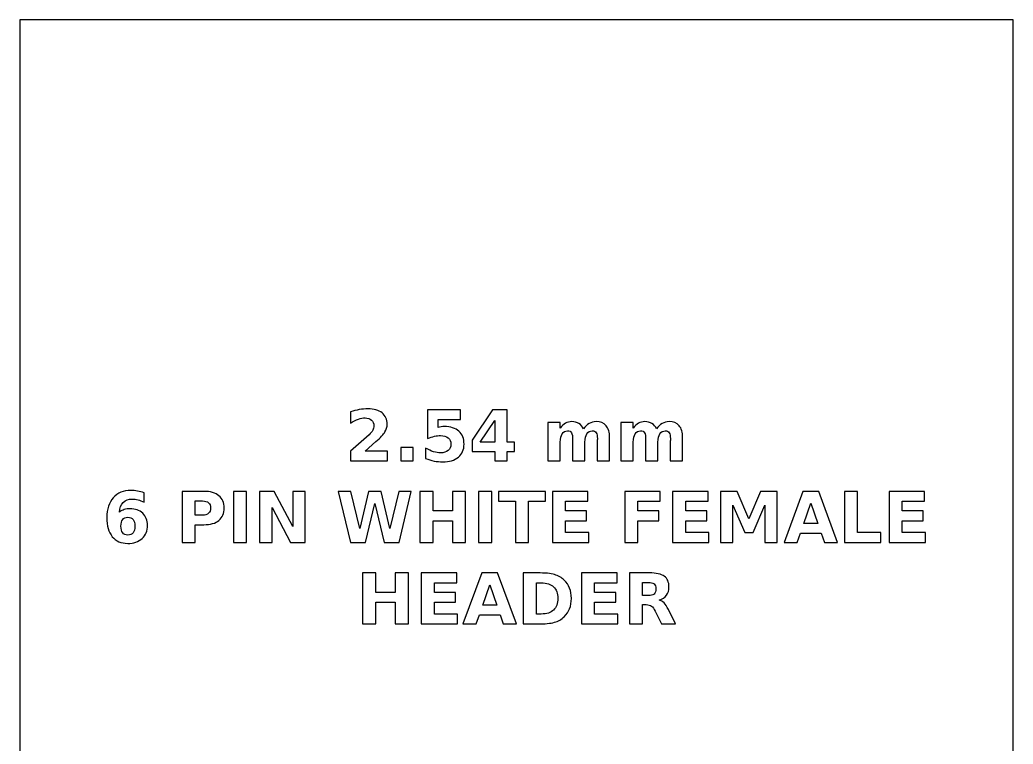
# Model space of a CAD drawing. Header units: centimetres. Extents: x -11.5 to -9.5, y -17.85 to -9.85.
# Drawn here: x -11.5 to -9.5, y -11.309 to -9.85 of the extents above; entities that cross this region are included whole.
import ezdxf

# ---------------------------------------------------------------- set-up
doc = ezdxf.new("R2010")
doc.units = ezdxf.units.CM
doc.header["$MEASUREMENT"] = 0
doc.layers.add('Layer 1', color=7, linetype='Continuous')

msp = doc.modelspace()

# ---------------------------------------------------------------- linework, layer by layer
at = {"layer": 'Layer 1', "color": 7}
msp.add_lwpolyline([(-11.5, -17.85), (-9.5, -17.85), (-9.5, -9.85), (-11.5, -9.85), (-11.5, -17.85)], close=True, dxfattribs=at)
at = {"layer": 'Layer 1', "color": 250}
for points, knots in [([(-10.80503, -10.71872), (-10.80503, -10.71872), (-10.75975, -10.71872), (-10.75975, -10.71872), (-10.75975, -10.71872), (-10.75975, -10.71872), (-10.75975, -10.73822), (-10.75975, -10.73822), (-10.75975, -10.73822), (-10.75975, -10.73822), (-10.83452, -10.73822), (-10.83452, -10.73822), (-10.83452, -10.73822), (-10.83452, -10.73822), (-10.83452, -10.71872), (-10.83452, -10.71872), (-10.83452, -10.71872), (-10.83452, -10.71872), (-10.79696, -10.68559), (-10.79696, -10.68559), (-10.79696, -10.68559), (-10.7936, -10.68255), (-10.79113, -10.67959), (-10.78953, -10.6767), (-10.78953, -10.6767), (-10.78791, -10.6738), (-10.78711, -10.67079), (-10.78711, -10.66766), (-10.78711, -10.66766), (-10.78711, -10.66284), (-10.78873, -10.65896), (-10.79197, -10.65602), (-10.79197, -10.65602), (-10.7952, -10.65308), (-10.7995, -10.65163), (-10.80489, -10.65163), (-10.80489, -10.65163), (-10.80902, -10.65163), (-10.81354, -10.65252), (-10.81846, -10.65428), (-10.81846, -10.65428), (-10.82337, -10.65605), (-10.82864, -10.65868), (-10.83424, -10.66216), (-10.83424, -10.66216), (-10.83424, -10.66216), (-10.83424, -10.63956), (-10.83424, -10.63956), (-10.83424, -10.63956), (-10.82826, -10.63759), (-10.82236, -10.63608), (-10.81653, -10.63505), (-10.81653, -10.63505), (-10.81069, -10.63401), (-10.80498, -10.63349), (-10.79936, -10.63349), (-10.79936, -10.63349), (-10.78706, -10.63349), (-10.77749, -10.6362), (-10.77067, -10.64163), (-10.77067, -10.64163), (-10.76385, -10.64704), (-10.76044, -10.65459), (-10.76044, -10.6643), (-10.76044, -10.6643), (-10.76044, -10.6699), (-10.76189, -10.67512), (-10.76479, -10.67997), (-10.76479, -10.67997), (-10.76768, -10.68481), (-10.77377, -10.6913), (-10.78304, -10.69944), (-10.78304, -10.69944), (-10.78304, -10.69944), (-10.80503, -10.71872), (-10.80503, -10.71872)], [0, 0, 0, 0, 0.0526316, 0.0526316, 0.0526316, 0.0526316, 0.1052632, 0.1052632, 0.1052632, 0.1052632, 0.1578947, 0.1578947, 0.1578947, 0.1578947, 0.2105263, 0.2105263, 0.2105263, 0.2105263, 0.2631579, 0.2631579, 0.2631579, 0.2631579, 0.3157895, 0.3157895, 0.3157895, 0.3157895, 0.3684211, 0.3684211, 0.3684211, 0.3684211, 0.4210526, 0.4210526, 0.4210526, 0.4210526, 0.4736842, 0.4736842, 0.4736842, 0.4736842, 0.5263158, 0.5263158, 0.5263158, 0.5263158, 0.5789474, 0.5789474, 0.5789474, 0.5789474, 0.6315789, 0.6315789, 0.6315789, 0.6315789, 0.6842105, 0.6842105, 0.6842105, 0.6842105, 0.7368421, 0.7368421, 0.7368421, 0.7368421, 0.7894737, 0.7894737, 0.7894737, 0.7894737, 0.8421053, 0.8421053, 0.8421053, 0.8421053, 0.8947368, 0.8947368, 0.8947368, 0.8947368, 0.9473684, 0.9473684, 0.9473684, 0.9473684, 1, 1, 1, 1]), ([(-10.67894, -10.63535), (-10.67894, -10.63535), (-10.613, -10.63535), (-10.613, -10.63535), (-10.613, -10.63535), (-10.613, -10.63535), (-10.613, -10.65485), (-10.613, -10.65485), (-10.613, -10.65485), (-10.613, -10.65485), (-10.6578, -10.65485), (-10.6578, -10.65485), (-10.6578, -10.65485), (-10.6578, -10.65485), (-10.6578, -10.67077), (-10.6578, -10.67077), (-10.6578, -10.67077), (-10.65578, -10.67023), (-10.65375, -10.66981), (-10.65171, -10.6695), (-10.65171, -10.6695), (-10.64966, -10.66919), (-10.64752, -10.66905), (-10.64533, -10.66905), (-10.64533, -10.66905), (-10.63278, -10.66905), (-10.62302, -10.67218), (-10.61603, -10.67846), (-10.61603, -10.67846), (-10.60905, -10.68472), (-10.60557, -10.69346), (-10.60557, -10.70466), (-10.60557, -10.70466), (-10.60557, -10.71578), (-10.60938, -10.72449), (-10.61697, -10.73079), (-10.61697, -10.73079), (-10.62457, -10.73707), (-10.63513, -10.74022), (-10.64863, -10.74022), (-10.64863, -10.74022), (-10.65446, -10.74022), (-10.66025, -10.73965), (-10.66596, -10.73853), (-10.66596, -10.73853), (-10.67168, -10.7374), (-10.67737, -10.7357), (-10.68301, -10.7334), (-10.68301, -10.7334), (-10.68301, -10.7334), (-10.68301, -10.71251), (-10.68301, -10.71251), (-10.68301, -10.71251), (-10.67741, -10.71574), (-10.6721, -10.71814), (-10.66707, -10.71973), (-10.66707, -10.71973), (-10.66203, -10.72136), (-10.65728, -10.72216), (-10.65284, -10.72216), (-10.65284, -10.72216), (-10.64639, -10.72216), (-10.64134, -10.72058), (-10.63764, -10.71743), (-10.63764, -10.71743), (-10.63395, -10.7143), (-10.63209, -10.71005), (-10.63209, -10.70466), (-10.63209, -10.70466), (-10.63209, -10.69925), (-10.63395, -10.69499), (-10.63764, -10.69187), (-10.63764, -10.69187), (-10.64134, -10.68874), (-10.64639, -10.68719), (-10.65284, -10.68719), (-10.65284, -10.68719), (-10.65665, -10.68719), (-10.66072, -10.68768), (-10.66502, -10.68867), (-10.66502, -10.68867), (-10.66935, -10.68965), (-10.67398, -10.69118), (-10.67894, -10.69325), (-10.67894, -10.69325), (-10.67894, -10.69325), (-10.67894, -10.63535), (-10.67894, -10.63535)], [0, 0, 0, 0, 0.0454545, 0.0454545, 0.0454545, 0.0454545, 0.0909091, 0.0909091, 0.0909091, 0.0909091, 0.1363636, 0.1363636, 0.1363636, 0.1363636, 0.1818182, 0.1818182, 0.1818182, 0.1818182, 0.2272727, 0.2272727, 0.2272727, 0.2272727, 0.2727273, 0.2727273, 0.2727273, 0.2727273, 0.3181818, 0.3181818, 0.3181818, 0.3181818, 0.3636364, 0.3636364, 0.3636364, 0.3636364, 0.4090909, 0.4090909, 0.4090909, 0.4090909, 0.4545455, 0.4545455, 0.4545455, 0.4545455, 0.5, 0.5, 0.5, 0.5, 0.5454545, 0.5454545, 0.5454545, 0.5454545, 0.5909091, 0.5909091, 0.5909091, 0.5909091, 0.6363636, 0.6363636, 0.6363636, 0.6363636, 0.6818182, 0.6818182, 0.6818182, 0.6818182, 0.7272727, 0.7272727, 0.7272727, 0.7272727, 0.7727273, 0.7727273, 0.7727273, 0.7727273, 0.8181818, 0.8181818, 0.8181818, 0.8181818, 0.8636364, 0.8636364, 0.8636364, 0.8636364, 0.9090909, 0.9090909, 0.9090909, 0.9090909, 0.9545455, 0.9545455, 0.9545455, 0.9545455, 1, 1, 1, 1]), ([(-10.54816, -10.63535), (-10.54816, -10.63535), (-10.51866, -10.63535), (-10.51866, -10.63535), (-10.51866, -10.63535), (-10.51866, -10.63535), (-10.51866, -10.70026), (-10.51866, -10.70026), (-10.51866, -10.70026), (-10.51866, -10.70026), (-10.50399, -10.70026), (-10.50399, -10.70026), (-10.50399, -10.70026), (-10.50399, -10.70026), (-10.50399, -10.71948), (-10.50399, -10.71948), (-10.50399, -10.71948), (-10.50399, -10.71948), (-10.51866, -10.71948), (-10.51866, -10.71948), (-10.51866, -10.71948), (-10.51866, -10.71948), (-10.51866, -10.73822), (-10.51866, -10.73822), (-10.51866, -10.73822), (-10.51866, -10.73822), (-10.54373, -10.73822), (-10.54373, -10.73822), (-10.54373, -10.73822), (-10.54373, -10.73822), (-10.54373, -10.71948), (-10.54373, -10.71948), (-10.54373, -10.71948), (-10.54373, -10.71948), (-10.58936, -10.71948), (-10.58936, -10.71948), (-10.58936, -10.71948), (-10.58936, -10.71948), (-10.58936, -10.69673), (-10.58936, -10.69673), (-10.58936, -10.69673), (-10.58936, -10.69673), (-10.54816, -10.63535), (-10.54816, -10.63535)], [0, 0, 0, 0, 0.0909091, 0.0909091, 0.0909091, 0.0909091, 0.1818182, 0.1818182, 0.1818182, 0.1818182, 0.2727273, 0.2727273, 0.2727273, 0.2727273, 0.3636364, 0.3636364, 0.3636364, 0.3636364, 0.4545455, 0.4545455, 0.4545455, 0.4545455, 0.5454545, 0.5454545, 0.5454545, 0.5454545, 0.6363636, 0.6363636, 0.6363636, 0.6363636, 0.7272727, 0.7272727, 0.7272727, 0.7272727, 0.8181818, 0.8181818, 0.8181818, 0.8181818, 0.9090909, 0.9090909, 0.9090909, 0.9090909, 1, 1, 1, 1]), ([(-10.54373, -10.6572), (-10.54373, -10.6572), (-10.57283, -10.70026), (-10.57283, -10.70026), (-10.57283, -10.70026), (-10.57283, -10.70026), (-10.54373, -10.70026), (-10.54373, -10.70026), (-10.54373, -10.70026), (-10.54373, -10.70026), (-10.54373, -10.6572), (-10.54373, -10.6572)], [0, 0, 0, 0, 0.3333333, 0.3333333, 0.3333333, 0.3333333, 0.6666667, 0.6666667, 0.6666667, 0.6666667, 1, 1, 1, 1]), ([(-10.36502, -10.67387), (-10.36189, -10.6691), (-10.3582, -10.66545), (-10.35389, -10.66296), (-10.35389, -10.66296), (-10.34959, -10.66044), (-10.34489, -10.6592), (-10.33974, -10.6592), (-10.33974, -10.6592), (-10.33087, -10.6592), (-10.32412, -10.66193), (-10.31949, -10.66741), (-10.31949, -10.66741), (-10.31485, -10.67286), (-10.31252, -10.68081), (-10.31252, -10.69123), (-10.31252, -10.69123), (-10.31252, -10.69123), (-10.31252, -10.73822), (-10.31252, -10.73822), (-10.31252, -10.73822), (-10.31252, -10.73822), (-10.33734, -10.73822), (-10.33734, -10.73822), (-10.33734, -10.73822), (-10.33734, -10.73822), (-10.33734, -10.69798), (-10.33734, -10.69798), (-10.33734, -10.69798), (-10.33729, -10.69739), (-10.33727, -10.69678), (-10.33724, -10.69612), (-10.33724, -10.69612), (-10.33722, -10.69549), (-10.3372, -10.69457), (-10.3372, -10.69337), (-10.3372, -10.69337), (-10.3372, -10.68791), (-10.33799, -10.68394), (-10.33962, -10.68149), (-10.33962, -10.68149), (-10.34122, -10.67902), (-10.3438, -10.6778), (-10.34738, -10.6778), (-10.34738, -10.6778), (-10.35208, -10.6778), (-10.35568, -10.67973), (-10.35824, -10.68359), (-10.35824, -10.68359), (-10.36078, -10.68744), (-10.3621, -10.69302), (-10.3622, -10.70033), (-10.3622, -10.70033), (-10.3622, -10.70033), (-10.3622, -10.73822), (-10.3622, -10.73822), (-10.3622, -10.73822), (-10.3622, -10.73822), (-10.38701, -10.73822), (-10.38701, -10.73822), (-10.38701, -10.73822), (-10.38701, -10.73822), (-10.38701, -10.69798), (-10.38701, -10.69798), (-10.38701, -10.69798), (-10.38701, -10.68944), (-10.38774, -10.68394), (-10.38922, -10.68149), (-10.38922, -10.68149), (-10.39068, -10.67902), (-10.39329, -10.6778), (-10.39705, -10.6778), (-10.39705, -10.6778), (-10.4018, -10.6778), (-10.40545, -10.67975), (-10.40801, -10.68363), (-10.40801, -10.68363), (-10.41057, -10.68751), (-10.41187, -10.69304), (-10.41187, -10.70026), (-10.41187, -10.70026), (-10.41187, -10.70026), (-10.41187, -10.73822), (-10.41187, -10.73822), (-10.41187, -10.73822), (-10.41187, -10.73822), (-10.43668, -10.73822), (-10.43668, -10.73822), (-10.43668, -10.73822), (-10.43668, -10.73822), (-10.43668, -10.66106), (-10.43668, -10.66106), (-10.43668, -10.66106), (-10.43668, -10.66106), (-10.41187, -10.66106), (-10.41187, -10.66106), (-10.41187, -10.66106), (-10.41187, -10.66106), (-10.41187, -10.67237), (-10.41187, -10.67237), (-10.41187, -10.67237), (-10.40883, -10.66799), (-10.40535, -10.66473), (-10.40142, -10.66251), (-10.40142, -10.66251), (-10.3975, -10.6603), (-10.39317, -10.6592), (-10.38844, -10.6592), (-10.38844, -10.6592), (-10.38313, -10.6592), (-10.3784, -10.66049), (-10.37433, -10.66306), (-10.37433, -10.66306), (-10.37024, -10.66564), (-10.36713, -10.66924), (-10.36502, -10.67387)], [0, 0, 0, 0, 0.0344828, 0.0344828, 0.0344828, 0.0344828, 0.0689655, 0.0689655, 0.0689655, 0.0689655, 0.1034483, 0.1034483, 0.1034483, 0.1034483, 0.137931, 0.137931, 0.137931, 0.137931, 0.1724138, 0.1724138, 0.1724138, 0.1724138, 0.2068966, 0.2068966, 0.2068966, 0.2068966, 0.2413793, 0.2413793, 0.2413793, 0.2413793, 0.2758621, 0.2758621, 0.2758621, 0.2758621, 0.3103448, 0.3103448, 0.3103448, 0.3103448, 0.3448276, 0.3448276, 0.3448276, 0.3448276, 0.3793103, 0.3793103, 0.3793103, 0.3793103, 0.4137931, 0.4137931, 0.4137931, 0.4137931, 0.4482759, 0.4482759, 0.4482759, 0.4482759, 0.4827586, 0.4827586, 0.4827586, 0.4827586, 0.5172414, 0.5172414, 0.5172414, 0.5172414, 0.5517241, 0.5517241, 0.5517241, 0.5517241, 0.5862069, 0.5862069, 0.5862069, 0.5862069, 0.6206897, 0.6206897, 0.6206897, 0.6206897, 0.6551724, 0.6551724, 0.6551724, 0.6551724, 0.6896552, 0.6896552, 0.6896552, 0.6896552, 0.7241379, 0.7241379, 0.7241379, 0.7241379, 0.7586207, 0.7586207, 0.7586207, 0.7586207, 0.7931034, 0.7931034, 0.7931034, 0.7931034, 0.8275862, 0.8275862, 0.8275862, 0.8275862, 0.862069, 0.862069, 0.862069, 0.862069, 0.8965517, 0.8965517, 0.8965517, 0.8965517, 0.9310345, 0.9310345, 0.9310345, 0.9310345, 0.9655172, 0.9655172, 0.9655172, 0.9655172, 1, 1, 1, 1]), ([(-10.21798, -10.67387), (-10.21485, -10.6691), (-10.21116, -10.66545), (-10.20685, -10.66296), (-10.20685, -10.66296), (-10.20255, -10.66044), (-10.19785, -10.6592), (-10.1927, -10.6592), (-10.1927, -10.6592), (-10.18383, -10.6592), (-10.17708, -10.66193), (-10.17245, -10.66741), (-10.17245, -10.66741), (-10.16781, -10.67286), (-10.16548, -10.68081), (-10.16548, -10.69123), (-10.16548, -10.69123), (-10.16548, -10.69123), (-10.16548, -10.73822), (-10.16548, -10.73822), (-10.16548, -10.73822), (-10.16548, -10.73822), (-10.1903, -10.73822), (-10.1903, -10.73822), (-10.1903, -10.73822), (-10.1903, -10.73822), (-10.1903, -10.69798), (-10.1903, -10.69798), (-10.1903, -10.69798), (-10.19025, -10.69739), (-10.19023, -10.69678), (-10.1902, -10.69612), (-10.1902, -10.69612), (-10.19018, -10.69549), (-10.19016, -10.69457), (-10.19016, -10.69337), (-10.19016, -10.69337), (-10.19016, -10.68791), (-10.19095, -10.68394), (-10.19258, -10.68149), (-10.19258, -10.68149), (-10.19418, -10.67902), (-10.19676, -10.6778), (-10.20034, -10.6778), (-10.20034, -10.6778), (-10.20504, -10.6778), (-10.20864, -10.67973), (-10.2112, -10.68359), (-10.2112, -10.68359), (-10.21374, -10.68744), (-10.21506, -10.69302), (-10.21516, -10.70033), (-10.21516, -10.70033), (-10.21516, -10.70033), (-10.21516, -10.73822), (-10.21516, -10.73822), (-10.21516, -10.73822), (-10.21516, -10.73822), (-10.23997, -10.73822), (-10.23997, -10.73822), (-10.23997, -10.73822), (-10.23997, -10.73822), (-10.23997, -10.69798), (-10.23997, -10.69798), (-10.23997, -10.69798), (-10.23997, -10.68944), (-10.2407, -10.68394), (-10.24218, -10.68149), (-10.24218, -10.68149), (-10.24364, -10.67902), (-10.24625, -10.6778), (-10.25001, -10.6778), (-10.25001, -10.6778), (-10.25476, -10.6778), (-10.25841, -10.67975), (-10.26097, -10.68363), (-10.26097, -10.68363), (-10.26353, -10.68751), (-10.26483, -10.69304), (-10.26483, -10.70026), (-10.26483, -10.70026), (-10.26483, -10.70026), (-10.26483, -10.73822), (-10.26483, -10.73822), (-10.26483, -10.73822), (-10.26483, -10.73822), (-10.28964, -10.73822), (-10.28964, -10.73822), (-10.28964, -10.73822), (-10.28964, -10.73822), (-10.28964, -10.66106), (-10.28964, -10.66106), (-10.28964, -10.66106), (-10.28964, -10.66106), (-10.26483, -10.66106), (-10.26483, -10.66106), (-10.26483, -10.66106), (-10.26483, -10.66106), (-10.26483, -10.67237), (-10.26483, -10.67237), (-10.26483, -10.67237), (-10.26179, -10.66799), (-10.25831, -10.66473), (-10.25438, -10.66251), (-10.25438, -10.66251), (-10.25046, -10.6603), (-10.24613, -10.6592), (-10.2414, -10.6592), (-10.2414, -10.6592), (-10.23609, -10.6592), (-10.23136, -10.66049), (-10.22729, -10.66306), (-10.22729, -10.66306), (-10.2232, -10.66564), (-10.22009, -10.66924), (-10.21798, -10.67387)], [0, 0, 0, 0, 0.0344828, 0.0344828, 0.0344828, 0.0344828, 0.0689655, 0.0689655, 0.0689655, 0.0689655, 0.1034483, 0.1034483, 0.1034483, 0.1034483, 0.137931, 0.137931, 0.137931, 0.137931, 0.1724138, 0.1724138, 0.1724138, 0.1724138, 0.2068966, 0.2068966, 0.2068966, 0.2068966, 0.2413793, 0.2413793, 0.2413793, 0.2413793, 0.2758621, 0.2758621, 0.2758621, 0.2758621, 0.3103448, 0.3103448, 0.3103448, 0.3103448, 0.3448276, 0.3448276, 0.3448276, 0.3448276, 0.3793103, 0.3793103, 0.3793103, 0.3793103, 0.4137931, 0.4137931, 0.4137931, 0.4137931, 0.4482759, 0.4482759, 0.4482759, 0.4482759, 0.4827586, 0.4827586, 0.4827586, 0.4827586, 0.5172414, 0.5172414, 0.5172414, 0.5172414, 0.5517241, 0.5517241, 0.5517241, 0.5517241, 0.5862069, 0.5862069, 0.5862069, 0.5862069, 0.6206897, 0.6206897, 0.6206897, 0.6206897, 0.6551724, 0.6551724, 0.6551724, 0.6551724, 0.6896552, 0.6896552, 0.6896552, 0.6896552, 0.7241379, 0.7241379, 0.7241379, 0.7241379, 0.7586207, 0.7586207, 0.7586207, 0.7586207, 0.7931034, 0.7931034, 0.7931034, 0.7931034, 0.8275862, 0.8275862, 0.8275862, 0.8275862, 0.862069, 0.862069, 0.862069, 0.862069, 0.8965517, 0.8965517, 0.8965517, 0.8965517, 0.9310345, 0.9310345, 0.9310345, 0.9310345, 0.9655172, 0.9655172, 0.9655172, 0.9655172, 1, 1, 1, 1]), ([(-10.73311, -10.71155), (-10.73311, -10.71155), (-10.70829, -10.71155), (-10.70829, -10.71155), (-10.70829, -10.71155), (-10.70829, -10.71155), (-10.70829, -10.73822), (-10.70829, -10.73822), (-10.70829, -10.73822), (-10.70829, -10.73822), (-10.73311, -10.73822), (-10.73311, -10.73822), (-10.73311, -10.73822), (-10.73311, -10.73822), (-10.73311, -10.71155), (-10.73311, -10.71155)], [0, 0, 0, 0, 0.25, 0.25, 0.25, 0.25, 0.5, 0.5, 0.5, 0.5, 0.75, 0.75, 0.75, 0.75, 1, 1, 1, 1]), ([(-11.24977, -10.80228), (-11.24977, -10.80228), (-11.24977, -10.82131), (-11.24977, -10.82131), (-11.24977, -10.82131), (-11.25414, -10.81924), (-11.25823, -10.81771), (-11.26209, -10.81672), (-11.26209, -10.81672), (-11.26595, -10.81573), (-11.26973, -10.81524), (-11.2734, -10.81524), (-11.2734, -10.81524), (-11.28131, -10.81524), (-11.28744, -10.81743), (-11.29186, -10.82183), (-11.29186, -10.82183), (-11.29626, -10.8262), (-11.29885, -10.83271), (-11.29958, -10.84135), (-11.29958, -10.84135), (-11.29655, -10.83911), (-11.29325, -10.83742), (-11.28972, -10.83629), (-11.28972, -10.83629), (-11.2862, -10.83516), (-11.28234, -10.8346), (-11.27815, -10.8346), (-11.27815, -10.8346), (-11.26764, -10.8346), (-11.25915, -10.83768), (-11.25271, -10.84384), (-11.25271, -10.84384), (-11.24624, -10.84998), (-11.24302, -10.85804), (-11.24302, -10.86802), (-11.24302, -10.86802), (-11.24302, -10.87905), (-11.24662, -10.88787), (-11.25384, -10.89452), (-11.25384, -10.89452), (-11.26103, -10.90115), (-11.27072, -10.90447), (-11.28283, -10.90447), (-11.28283, -10.90447), (-11.29619, -10.90447), (-11.30654, -10.89995), (-11.31388, -10.89092), (-11.31388, -10.89092), (-11.32119, -10.88191), (-11.32486, -10.8691), (-11.32486, -10.85252), (-11.32486, -10.85252), (-11.32486, -10.83554), (-11.32058, -10.82218), (-11.31202, -10.81247), (-11.31202, -10.81247), (-11.30344, -10.80275), (-11.2917, -10.79788), (-11.27677, -10.79788), (-11.27677, -10.79788), (-11.27204, -10.79788), (-11.26745, -10.79826), (-11.26298, -10.79899), (-11.26298, -10.79899), (-11.25854, -10.79972), (-11.25414, -10.80082), (-11.24977, -10.80228)], [0, 0, 0, 0, 0.0588235, 0.0588235, 0.0588235, 0.0588235, 0.1176471, 0.1176471, 0.1176471, 0.1176471, 0.1764706, 0.1764706, 0.1764706, 0.1764706, 0.2352941, 0.2352941, 0.2352941, 0.2352941, 0.2941176, 0.2941176, 0.2941176, 0.2941176, 0.3529412, 0.3529412, 0.3529412, 0.3529412, 0.4117647, 0.4117647, 0.4117647, 0.4117647, 0.4705882, 0.4705882, 0.4705882, 0.4705882, 0.5294118, 0.5294118, 0.5294118, 0.5294118, 0.5882353, 0.5882353, 0.5882353, 0.5882353, 0.6470588, 0.6470588, 0.6470588, 0.6470588, 0.7058824, 0.7058824, 0.7058824, 0.7058824, 0.7647059, 0.7647059, 0.7647059, 0.7647059, 0.8235294, 0.8235294, 0.8235294, 0.8235294, 0.8823529, 0.8823529, 0.8823529, 0.8823529, 0.9411765, 0.9411765, 0.9411765, 0.9411765, 1, 1, 1, 1]), ([(-11.17333, -10.7996), (-11.17333, -10.7996), (-11.12931, -10.7996), (-11.12931, -10.7996), (-11.12931, -10.7996), (-11.11621, -10.7996), (-11.10616, -10.80252), (-11.09915, -10.80833), (-11.09915, -10.80833), (-11.09215, -10.81414), (-11.08864, -10.82241), (-11.08864, -10.83316), (-11.08864, -10.83316), (-11.08864, -10.84393), (-11.09215, -10.85223), (-11.09915, -10.85804), (-11.09915, -10.85804), (-11.10616, -10.86385), (-11.11621, -10.86677), (-11.12931, -10.86677), (-11.12931, -10.86677), (-11.12931, -10.86677), (-11.1468, -10.86677), (-11.1468, -10.86677), (-11.1468, -10.86677), (-11.1468, -10.86677), (-11.1468, -10.90247), (-11.1468, -10.90247), (-11.1468, -10.90247), (-11.1468, -10.90247), (-11.17333, -10.90247), (-11.17333, -10.90247), (-11.17333, -10.90247), (-11.17333, -10.90247), (-11.17333, -10.7996), (-11.17333, -10.7996)], [0, 0, 0, 0, 0.1111111, 0.1111111, 0.1111111, 0.1111111, 0.2222222, 0.2222222, 0.2222222, 0.2222222, 0.3333333, 0.3333333, 0.3333333, 0.3333333, 0.4444444, 0.4444444, 0.4444444, 0.4444444, 0.5555556, 0.5555556, 0.5555556, 0.5555556, 0.6666667, 0.6666667, 0.6666667, 0.6666667, 0.7777778, 0.7777778, 0.7777778, 0.7777778, 0.8888889, 0.8888889, 0.8888889, 0.8888889, 1, 1, 1, 1]), ([(-11.06992, -10.7996), (-11.06992, -10.7996), (-11.04339, -10.7996), (-11.04339, -10.7996), (-11.04339, -10.7996), (-11.04339, -10.7996), (-11.04339, -10.90247), (-11.04339, -10.90247), (-11.04339, -10.90247), (-11.04339, -10.90247), (-11.06992, -10.90247), (-11.06992, -10.90247), (-11.06992, -10.90247), (-11.06992, -10.90247), (-11.06992, -10.7996), (-11.06992, -10.7996)], [0, 0, 0, 0, 0.25, 0.25, 0.25, 0.25, 0.5, 0.5, 0.5, 0.5, 0.75, 0.75, 0.75, 0.75, 1, 1, 1, 1]), ([(-11.01743, -10.7996), (-11.01743, -10.7996), (-10.9878, -10.7996), (-10.9878, -10.7996), (-10.9878, -10.7996), (-10.9878, -10.7996), (-10.95038, -10.87016), (-10.95038, -10.87016), (-10.95038, -10.87016), (-10.95038, -10.87016), (-10.95038, -10.7996), (-10.95038, -10.7996), (-10.95038, -10.7996), (-10.95038, -10.7996), (-10.92524, -10.7996), (-10.92524, -10.7996), (-10.92524, -10.7996), (-10.92524, -10.7996), (-10.92524, -10.90247), (-10.92524, -10.90247), (-10.92524, -10.90247), (-10.92524, -10.90247), (-10.95487, -10.90247), (-10.95487, -10.90247), (-10.95487, -10.90247), (-10.95487, -10.90247), (-10.99229, -10.83191), (-10.99229, -10.83191), (-10.99229, -10.83191), (-10.99229, -10.83191), (-10.99229, -10.90247), (-10.99229, -10.90247), (-10.99229, -10.90247), (-10.99229, -10.90247), (-11.01743, -10.90247), (-11.01743, -10.90247), (-11.01743, -10.90247), (-11.01743, -10.90247), (-11.01743, -10.7996), (-11.01743, -10.7996)], [0, 0, 0, 0, 0.1, 0.1, 0.1, 0.1, 0.2, 0.2, 0.2, 0.2, 0.3, 0.3, 0.3, 0.3, 0.4, 0.4, 0.4, 0.4, 0.5, 0.5, 0.5, 0.5, 0.6, 0.6, 0.6, 0.6, 0.7, 0.7, 0.7, 0.7, 0.8, 0.8, 0.8, 0.8, 0.9, 0.9, 0.9, 0.9, 1, 1, 1, 1]), ([(-10.85896, -10.7996), (-10.85896, -10.7996), (-10.83354, -10.7996), (-10.83354, -10.7996), (-10.83354, -10.7996), (-10.83354, -10.7996), (-10.81576, -10.87437), (-10.81576, -10.87437), (-10.81576, -10.87437), (-10.81576, -10.87437), (-10.79812, -10.7996), (-10.79812, -10.7996), (-10.79812, -10.7996), (-10.79812, -10.7996), (-10.77255, -10.7996), (-10.77255, -10.7996), (-10.77255, -10.7996), (-10.77255, -10.7996), (-10.75492, -10.87437), (-10.75492, -10.87437), (-10.75492, -10.87437), (-10.75492, -10.87437), (-10.73714, -10.7996), (-10.73714, -10.7996), (-10.73714, -10.7996), (-10.73714, -10.7996), (-10.71192, -10.7996), (-10.71192, -10.7996), (-10.71192, -10.7996), (-10.71192, -10.7996), (-10.73617, -10.90247), (-10.73617, -10.90247), (-10.73617, -10.90247), (-10.73617, -10.90247), (-10.76677, -10.90247), (-10.76677, -10.90247), (-10.76677, -10.90247), (-10.76677, -10.90247), (-10.78544, -10.82427), (-10.78544, -10.82427), (-10.78544, -10.82427), (-10.78544, -10.82427), (-10.8039, -10.90247), (-10.8039, -10.90247), (-10.8039, -10.90247), (-10.8039, -10.90247), (-10.8345, -10.90247), (-10.8345, -10.90247), (-10.8345, -10.90247), (-10.8345, -10.90247), (-10.85896, -10.7996), (-10.85896, -10.7996)], [0, 0, 0, 0, 0.0769231, 0.0769231, 0.0769231, 0.0769231, 0.1538462, 0.1538462, 0.1538462, 0.1538462, 0.2307692, 0.2307692, 0.2307692, 0.2307692, 0.3076923, 0.3076923, 0.3076923, 0.3076923, 0.3846154, 0.3846154, 0.3846154, 0.3846154, 0.4615385, 0.4615385, 0.4615385, 0.4615385, 0.5384615, 0.5384615, 0.5384615, 0.5384615, 0.6153846, 0.6153846, 0.6153846, 0.6153846, 0.6923077, 0.6923077, 0.6923077, 0.6923077, 0.7692308, 0.7692308, 0.7692308, 0.7692308, 0.8461538, 0.8461538, 0.8461538, 0.8461538, 0.9230769, 0.9230769, 0.9230769, 0.9230769, 1, 1, 1, 1]), ([(-10.69457, -10.7996), (-10.69457, -10.7996), (-10.66804, -10.7996), (-10.66804, -10.7996), (-10.66804, -10.7996), (-10.66804, -10.7996), (-10.66804, -10.83881), (-10.66804, -10.83881), (-10.66804, -10.83881), (-10.66804, -10.83881), (-10.62891, -10.83881), (-10.62891, -10.83881), (-10.62891, -10.83881), (-10.62891, -10.83881), (-10.62891, -10.7996), (-10.62891, -10.7996), (-10.62891, -10.7996), (-10.62891, -10.7996), (-10.60238, -10.7996), (-10.60238, -10.7996), (-10.60238, -10.7996), (-10.60238, -10.7996), (-10.60238, -10.90247), (-10.60238, -10.90247), (-10.60238, -10.90247), (-10.60238, -10.90247), (-10.62891, -10.90247), (-10.62891, -10.90247), (-10.62891, -10.90247), (-10.62891, -10.90247), (-10.62891, -10.85887), (-10.62891, -10.85887), (-10.62891, -10.85887), (-10.62891, -10.85887), (-10.66804, -10.85887), (-10.66804, -10.85887), (-10.66804, -10.85887), (-10.66804, -10.85887), (-10.66804, -10.90247), (-10.66804, -10.90247), (-10.66804, -10.90247), (-10.66804, -10.90247), (-10.69457, -10.90247), (-10.69457, -10.90247), (-10.69457, -10.90247), (-10.69457, -10.90247), (-10.69457, -10.7996), (-10.69457, -10.7996)], [0, 0, 0, 0, 0.0833333, 0.0833333, 0.0833333, 0.0833333, 0.1666667, 0.1666667, 0.1666667, 0.1666667, 0.25, 0.25, 0.25, 0.25, 0.3333333, 0.3333333, 0.3333333, 0.3333333, 0.4166667, 0.4166667, 0.4166667, 0.4166667, 0.5, 0.5, 0.5, 0.5, 0.5833333, 0.5833333, 0.5833333, 0.5833333, 0.6666667, 0.6666667, 0.6666667, 0.6666667, 0.75, 0.75, 0.75, 0.75, 0.8333333, 0.8333333, 0.8333333, 0.8333333, 0.9166667, 0.9166667, 0.9166667, 0.9166667, 1, 1, 1, 1]), ([(-10.57648, -10.7996), (-10.57648, -10.7996), (-10.54995, -10.7996), (-10.54995, -10.7996), (-10.54995, -10.7996), (-10.54995, -10.7996), (-10.54995, -10.90247), (-10.54995, -10.90247), (-10.54995, -10.90247), (-10.54995, -10.90247), (-10.57648, -10.90247), (-10.57648, -10.90247), (-10.57648, -10.90247), (-10.57648, -10.90247), (-10.57648, -10.7996), (-10.57648, -10.7996)], [0, 0, 0, 0, 0.25, 0.25, 0.25, 0.25, 0.5, 0.5, 0.5, 0.5, 0.75, 0.75, 0.75, 0.75, 1, 1, 1, 1]), ([(-10.53627, -10.7996), (-10.53627, -10.7996), (-10.44147, -10.7996), (-10.44147, -10.7996), (-10.44147, -10.7996), (-10.44147, -10.7996), (-10.44147, -10.81966), (-10.44147, -10.81966), (-10.44147, -10.81966), (-10.44147, -10.81966), (-10.47557, -10.81966), (-10.47557, -10.81966), (-10.47557, -10.81966), (-10.47557, -10.81966), (-10.47557, -10.90247), (-10.47557, -10.90247), (-10.47557, -10.90247), (-10.47557, -10.90247), (-10.5021, -10.90247), (-10.5021, -10.90247), (-10.5021, -10.90247), (-10.5021, -10.90247), (-10.5021, -10.81966), (-10.5021, -10.81966), (-10.5021, -10.81966), (-10.5021, -10.81966), (-10.53627, -10.81966), (-10.53627, -10.81966), (-10.53627, -10.81966), (-10.53627, -10.81966), (-10.53627, -10.7996), (-10.53627, -10.7996)], [0, 0, 0, 0, 0.125, 0.125, 0.125, 0.125, 0.25, 0.25, 0.25, 0.25, 0.375, 0.375, 0.375, 0.375, 0.5, 0.5, 0.5, 0.5, 0.625, 0.625, 0.625, 0.625, 0.75, 0.75, 0.75, 0.75, 0.875, 0.875, 0.875, 0.875, 1, 1, 1, 1]), ([(-10.42773, -10.7996), (-10.42773, -10.7996), (-10.35614, -10.7996), (-10.35614, -10.7996), (-10.35614, -10.7996), (-10.35614, -10.7996), (-10.35614, -10.81966), (-10.35614, -10.81966), (-10.35614, -10.81966), (-10.35614, -10.81966), (-10.4012, -10.81966), (-10.4012, -10.81966), (-10.4012, -10.81966), (-10.4012, -10.81966), (-10.4012, -10.83881), (-10.4012, -10.83881), (-10.4012, -10.83881), (-10.4012, -10.83881), (-10.35885, -10.83881), (-10.35885, -10.83881), (-10.35885, -10.83881), (-10.35885, -10.83881), (-10.35885, -10.85887), (-10.35885, -10.85887), (-10.35885, -10.85887), (-10.35885, -10.85887), (-10.4012, -10.85887), (-10.4012, -10.85887), (-10.4012, -10.85887), (-10.4012, -10.85887), (-10.4012, -10.88241), (-10.4012, -10.88241), (-10.4012, -10.88241), (-10.4012, -10.88241), (-10.35464, -10.88241), (-10.35464, -10.88241), (-10.35464, -10.88241), (-10.35464, -10.88241), (-10.35464, -10.90247), (-10.35464, -10.90247), (-10.35464, -10.90247), (-10.35464, -10.90247), (-10.42773, -10.90247), (-10.42773, -10.90247), (-10.42773, -10.90247), (-10.42773, -10.90247), (-10.42773, -10.7996), (-10.42773, -10.7996)], [0, 0, 0, 0, 0.0833333, 0.0833333, 0.0833333, 0.0833333, 0.1666667, 0.1666667, 0.1666667, 0.1666667, 0.25, 0.25, 0.25, 0.25, 0.3333333, 0.3333333, 0.3333333, 0.3333333, 0.4166667, 0.4166667, 0.4166667, 0.4166667, 0.5, 0.5, 0.5, 0.5, 0.5833333, 0.5833333, 0.5833333, 0.5833333, 0.6666667, 0.6666667, 0.6666667, 0.6666667, 0.75, 0.75, 0.75, 0.75, 0.8333333, 0.8333333, 0.8333333, 0.8333333, 0.9166667, 0.9166667, 0.9166667, 0.9166667, 1, 1, 1, 1]), ([(-10.2822, -10.7996), (-10.2822, -10.7996), (-10.21061, -10.7996), (-10.21061, -10.7996), (-10.21061, -10.7996), (-10.21061, -10.7996), (-10.21061, -10.81966), (-10.21061, -10.81966), (-10.21061, -10.81966), (-10.21061, -10.81966), (-10.25567, -10.81966), (-10.25567, -10.81966), (-10.25567, -10.81966), (-10.25567, -10.81966), (-10.25567, -10.83881), (-10.25567, -10.83881), (-10.25567, -10.83881), (-10.25567, -10.83881), (-10.21329, -10.83881), (-10.21329, -10.83881), (-10.21329, -10.83881), (-10.21329, -10.83881), (-10.21329, -10.85887), (-10.21329, -10.85887), (-10.21329, -10.85887), (-10.21329, -10.85887), (-10.25567, -10.85887), (-10.25567, -10.85887), (-10.25567, -10.85887), (-10.25567, -10.85887), (-10.25567, -10.90247), (-10.25567, -10.90247), (-10.25567, -10.90247), (-10.25567, -10.90247), (-10.2822, -10.90247), (-10.2822, -10.90247), (-10.2822, -10.90247), (-10.2822, -10.90247), (-10.2822, -10.7996), (-10.2822, -10.7996)], [0, 0, 0, 0, 0.1, 0.1, 0.1, 0.1, 0.2, 0.2, 0.2, 0.2, 0.3, 0.3, 0.3, 0.3, 0.4, 0.4, 0.4, 0.4, 0.5, 0.5, 0.5, 0.5, 0.6, 0.6, 0.6, 0.6, 0.7, 0.7, 0.7, 0.7, 0.8, 0.8, 0.8, 0.8, 0.9, 0.9, 0.9, 0.9, 1, 1, 1, 1]), ([(-10.1858, -10.7996), (-10.1858, -10.7996), (-10.11421, -10.7996), (-10.11421, -10.7996), (-10.11421, -10.7996), (-10.11421, -10.7996), (-10.11421, -10.81966), (-10.11421, -10.81966), (-10.11421, -10.81966), (-10.11421, -10.81966), (-10.15927, -10.81966), (-10.15927, -10.81966), (-10.15927, -10.81966), (-10.15927, -10.81966), (-10.15927, -10.83881), (-10.15927, -10.83881), (-10.15927, -10.83881), (-10.15927, -10.83881), (-10.11692, -10.83881), (-10.11692, -10.83881), (-10.11692, -10.83881), (-10.11692, -10.83881), (-10.11692, -10.85887), (-10.11692, -10.85887), (-10.11692, -10.85887), (-10.11692, -10.85887), (-10.15927, -10.85887), (-10.15927, -10.85887), (-10.15927, -10.85887), (-10.15927, -10.85887), (-10.15927, -10.88241), (-10.15927, -10.88241), (-10.15927, -10.88241), (-10.15927, -10.88241), (-10.11271, -10.88241), (-10.11271, -10.88241), (-10.11271, -10.88241), (-10.11271, -10.88241), (-10.11271, -10.90247), (-10.11271, -10.90247), (-10.11271, -10.90247), (-10.11271, -10.90247), (-10.1858, -10.90247), (-10.1858, -10.90247), (-10.1858, -10.90247), (-10.1858, -10.90247), (-10.1858, -10.7996), (-10.1858, -10.7996)], [0, 0, 0, 0, 0.0833333, 0.0833333, 0.0833333, 0.0833333, 0.1666667, 0.1666667, 0.1666667, 0.1666667, 0.25, 0.25, 0.25, 0.25, 0.3333333, 0.3333333, 0.3333333, 0.3333333, 0.4166667, 0.4166667, 0.4166667, 0.4166667, 0.5, 0.5, 0.5, 0.5, 0.5833333, 0.5833333, 0.5833333, 0.5833333, 0.6666667, 0.6666667, 0.6666667, 0.6666667, 0.75, 0.75, 0.75, 0.75, 0.8333333, 0.8333333, 0.8333333, 0.8333333, 0.9166667, 0.9166667, 0.9166667, 0.9166667, 1, 1, 1, 1]), ([(-10.0894, -10.7996), (-10.0894, -10.7996), (-10.05565, -10.7996), (-10.05565, -10.7996), (-10.05565, -10.7996), (-10.05565, -10.7996), (-10.0322, -10.85466), (-10.0322, -10.85466), (-10.0322, -10.85466), (-10.0322, -10.85466), (-10.00864, -10.7996), (-10.00864, -10.7996), (-10.00864, -10.7996), (-10.00864, -10.7996), (-9.97496, -10.7996), (-9.97496, -10.7996), (-9.97496, -10.7996), (-9.97496, -10.7996), (-9.97496, -10.90247), (-9.97496, -10.90247), (-9.97496, -10.90247), (-9.97496, -10.90247), (-10.00003, -10.90247), (-10.00003, -10.90247), (-10.00003, -10.90247), (-10.00003, -10.90247), (-10.00003, -10.82723), (-10.00003, -10.82723), (-10.00003, -10.82723), (-10.00003, -10.82723), (-10.02374, -10.88269), (-10.02374, -10.88269), (-10.02374, -10.88269), (-10.02374, -10.88269), (-10.04055, -10.88269), (-10.04055, -10.88269), (-10.04055, -10.88269), (-10.04055, -10.88269), (-10.06426, -10.82723), (-10.06426, -10.82723), (-10.06426, -10.82723), (-10.06426, -10.82723), (-10.06426, -10.90247), (-10.06426, -10.90247), (-10.06426, -10.90247), (-10.06426, -10.90247), (-10.0894, -10.90247), (-10.0894, -10.90247), (-10.0894, -10.90247), (-10.0894, -10.90247), (-10.0894, -10.7996), (-10.0894, -10.7996)], [0, 0, 0, 0, 0.0769231, 0.0769231, 0.0769231, 0.0769231, 0.1538462, 0.1538462, 0.1538462, 0.1538462, 0.2307692, 0.2307692, 0.2307692, 0.2307692, 0.3076923, 0.3076923, 0.3076923, 0.3076923, 0.3846154, 0.3846154, 0.3846154, 0.3846154, 0.4615385, 0.4615385, 0.4615385, 0.4615385, 0.5384615, 0.5384615, 0.5384615, 0.5384615, 0.6153846, 0.6153846, 0.6153846, 0.6153846, 0.6923077, 0.6923077, 0.6923077, 0.6923077, 0.7692308, 0.7692308, 0.7692308, 0.7692308, 0.8461538, 0.8461538, 0.8461538, 0.8461538, 0.9230769, 0.9230769, 0.9230769, 0.9230769, 1, 1, 1, 1]), ([(-9.88655, -10.88375), (-9.88655, -10.88375), (-9.92804, -10.88375), (-9.92804, -10.88375), (-9.92804, -10.88375), (-9.92804, -10.88375), (-9.93458, -10.90247), (-9.93458, -10.90247), (-9.93458, -10.90247), (-9.93458, -10.90247), (-9.96125, -10.90247), (-9.96125, -10.90247), (-9.96125, -10.90247), (-9.96125, -10.90247), (-9.92315, -10.7996), (-9.92315, -10.7996), (-9.92315, -10.7996), (-9.92315, -10.7996), (-9.89152, -10.7996), (-9.89152, -10.7996), (-9.89152, -10.7996), (-9.89152, -10.7996), (-9.85342, -10.90247), (-9.85342, -10.90247), (-9.85342, -10.90247), (-9.85342, -10.90247), (-9.88009, -10.90247), (-9.88009, -10.90247), (-9.88009, -10.90247), (-9.88009, -10.90247), (-9.88655, -10.88375), (-9.88655, -10.88375)], [0, 0, 0, 0, 0.125, 0.125, 0.125, 0.125, 0.25, 0.25, 0.25, 0.25, 0.375, 0.375, 0.375, 0.375, 0.5, 0.5, 0.5, 0.5, 0.625, 0.625, 0.625, 0.625, 0.75, 0.75, 0.75, 0.75, 0.875, 0.875, 0.875, 0.875, 1, 1, 1, 1]), ([(-9.83975, -10.7996), (-9.83975, -10.7996), (-9.81322, -10.7996), (-9.81322, -10.7996), (-9.81322, -10.7996), (-9.81322, -10.7996), (-9.81322, -10.88241), (-9.81322, -10.88241), (-9.81322, -10.88241), (-9.81322, -10.88241), (-9.76666, -10.88241), (-9.76666, -10.88241), (-9.76666, -10.88241), (-9.76666, -10.88241), (-9.76666, -10.90247), (-9.76666, -10.90247), (-9.76666, -10.90247), (-9.76666, -10.90247), (-9.83975, -10.90247), (-9.83975, -10.90247), (-9.83975, -10.90247), (-9.83975, -10.90247), (-9.83975, -10.7996), (-9.83975, -10.7996)], [0, 0, 0, 0, 0.1666667, 0.1666667, 0.1666667, 0.1666667, 0.3333333, 0.3333333, 0.3333333, 0.3333333, 0.5, 0.5, 0.5, 0.5, 0.6666667, 0.6666667, 0.6666667, 0.6666667, 0.8333333, 0.8333333, 0.8333333, 0.8333333, 1, 1, 1, 1]), ([(-9.74984, -10.7996), (-9.74984, -10.7996), (-9.67825, -10.7996), (-9.67825, -10.7996), (-9.67825, -10.7996), (-9.67825, -10.7996), (-9.67825, -10.81966), (-9.67825, -10.81966), (-9.67825, -10.81966), (-9.67825, -10.81966), (-9.72331, -10.81966), (-9.72331, -10.81966), (-9.72331, -10.81966), (-9.72331, -10.81966), (-9.72331, -10.83881), (-9.72331, -10.83881), (-9.72331, -10.83881), (-9.72331, -10.83881), (-9.68096, -10.83881), (-9.68096, -10.83881), (-9.68096, -10.83881), (-9.68096, -10.83881), (-9.68096, -10.85887), (-9.68096, -10.85887), (-9.68096, -10.85887), (-9.68096, -10.85887), (-9.72331, -10.85887), (-9.72331, -10.85887), (-9.72331, -10.85887), (-9.72331, -10.85887), (-9.72331, -10.88241), (-9.72331, -10.88241), (-9.72331, -10.88241), (-9.72331, -10.88241), (-9.67675, -10.88241), (-9.67675, -10.88241), (-9.67675, -10.88241), (-9.67675, -10.88241), (-9.67675, -10.90247), (-9.67675, -10.90247), (-9.67675, -10.90247), (-9.67675, -10.90247), (-9.74984, -10.90247), (-9.74984, -10.90247), (-9.74984, -10.90247), (-9.74984, -10.90247), (-9.74984, -10.7996), (-9.74984, -10.7996)], [0, 0, 0, 0, 0.0833333, 0.0833333, 0.0833333, 0.0833333, 0.1666667, 0.1666667, 0.1666667, 0.1666667, 0.25, 0.25, 0.25, 0.25, 0.3333333, 0.3333333, 0.3333333, 0.3333333, 0.4166667, 0.4166667, 0.4166667, 0.4166667, 0.5, 0.5, 0.5, 0.5, 0.5833333, 0.5833333, 0.5833333, 0.5833333, 0.6666667, 0.6666667, 0.6666667, 0.6666667, 0.75, 0.75, 0.75, 0.75, 0.8333333, 0.8333333, 0.8333333, 0.8333333, 0.9166667, 0.9166667, 0.9166667, 0.9166667, 1, 1, 1, 1]), ([(-11.1468, -10.81882), (-11.1468, -10.81882), (-11.1468, -10.84755), (-11.1468, -10.84755), (-11.1468, -10.84755), (-11.1468, -10.84755), (-11.13213, -10.84755), (-11.13213, -10.84755), (-11.13213, -10.84755), (-11.12698, -10.84755), (-11.123, -10.84631), (-11.1202, -10.84379), (-11.1202, -10.84379), (-11.1174, -10.8413), (-11.11599, -10.83775), (-11.11599, -10.83316), (-11.11599, -10.83316), (-11.11599, -10.82855), (-11.1174, -10.82502), (-11.1202, -10.82253), (-11.1202, -10.82253), (-11.123, -10.82006), (-11.12698, -10.81882), (-11.13213, -10.81882), (-11.13213, -10.81882), (-11.13213, -10.81882), (-11.1468, -10.81882), (-11.1468, -10.81882)], [0, 0, 0, 0, 0.1428571, 0.1428571, 0.1428571, 0.1428571, 0.2857143, 0.2857143, 0.2857143, 0.2857143, 0.4285714, 0.4285714, 0.4285714, 0.4285714, 0.5714286, 0.5714286, 0.5714286, 0.5714286, 0.7142857, 0.7142857, 0.7142857, 0.7142857, 0.8571429, 0.8571429, 0.8571429, 0.8571429, 1, 1, 1, 1]), ([(-9.92143, -10.86465), (-9.92143, -10.86465), (-9.89323, -10.86465), (-9.89323, -10.86465), (-9.89323, -10.86465), (-9.89323, -10.86465), (-9.9073, -10.82373), (-9.9073, -10.82373), (-9.9073, -10.82373), (-9.9073, -10.82373), (-9.92143, -10.86465), (-9.92143, -10.86465)], [0, 0, 0, 0, 0.3333333, 0.3333333, 0.3333333, 0.3333333, 0.6666667, 0.6666667, 0.6666667, 0.6666667, 1, 1, 1, 1]), ([(-11.28255, -10.85169), (-11.28721, -10.85169), (-11.29069, -10.8532), (-11.29299, -10.85621), (-11.29299, -10.85621), (-11.29532, -10.85922), (-11.29647, -10.86374), (-11.29647, -10.86973), (-11.29647, -10.86973), (-11.29647, -10.87575), (-11.29532, -10.88027), (-11.29299, -10.88328), (-11.29299, -10.88328), (-11.29069, -10.88629), (-11.28721, -10.88779), (-11.28255, -10.88779), (-11.28255, -10.88779), (-11.27787, -10.88779), (-11.27437, -10.88629), (-11.27206, -10.88328), (-11.27206, -10.88328), (-11.26973, -10.88027), (-11.26858, -10.87575), (-11.26858, -10.86973), (-11.26858, -10.86973), (-11.26858, -10.86374), (-11.26973, -10.85922), (-11.27206, -10.85621), (-11.27206, -10.85621), (-11.27437, -10.8532), (-11.27787, -10.85169), (-11.28255, -10.85169)], [0, 0, 0, 0, 0.125, 0.125, 0.125, 0.125, 0.25, 0.25, 0.25, 0.25, 0.375, 0.375, 0.375, 0.375, 0.5, 0.5, 0.5, 0.5, 0.625, 0.625, 0.625, 0.625, 0.75, 0.75, 0.75, 0.75, 0.875, 0.875, 0.875, 0.875, 1, 1, 1, 1]), ([(-10.80998, -10.96385), (-10.80998, -10.96385), (-10.78345, -10.96385), (-10.78345, -10.96385), (-10.78345, -10.96385), (-10.78345, -10.96385), (-10.78345, -11.00306), (-10.78345, -11.00306), (-10.78345, -11.00306), (-10.78345, -11.00306), (-10.74432, -11.00306), (-10.74432, -11.00306), (-10.74432, -11.00306), (-10.74432, -11.00306), (-10.74432, -10.96385), (-10.74432, -10.96385), (-10.74432, -10.96385), (-10.74432, -10.96385), (-10.71779, -10.96385), (-10.71779, -10.96385), (-10.71779, -10.96385), (-10.71779, -10.96385), (-10.71779, -11.06672), (-10.71779, -11.06672), (-10.71779, -11.06672), (-10.71779, -11.06672), (-10.74432, -11.06672), (-10.74432, -11.06672), (-10.74432, -11.06672), (-10.74432, -11.06672), (-10.74432, -11.02312), (-10.74432, -11.02312), (-10.74432, -11.02312), (-10.74432, -11.02312), (-10.78345, -11.02312), (-10.78345, -11.02312), (-10.78345, -11.02312), (-10.78345, -11.02312), (-10.78345, -11.06672), (-10.78345, -11.06672), (-10.78345, -11.06672), (-10.78345, -11.06672), (-10.80998, -11.06672), (-10.80998, -11.06672), (-10.80998, -11.06672), (-10.80998, -11.06672), (-10.80998, -10.96385), (-10.80998, -10.96385)], [0, 0, 0, 0, 0.0833333, 0.0833333, 0.0833333, 0.0833333, 0.1666667, 0.1666667, 0.1666667, 0.1666667, 0.25, 0.25, 0.25, 0.25, 0.3333333, 0.3333333, 0.3333333, 0.3333333, 0.4166667, 0.4166667, 0.4166667, 0.4166667, 0.5, 0.5, 0.5, 0.5, 0.5833333, 0.5833333, 0.5833333, 0.5833333, 0.6666667, 0.6666667, 0.6666667, 0.6666667, 0.75, 0.75, 0.75, 0.75, 0.8333333, 0.8333333, 0.8333333, 0.8333333, 0.9166667, 0.9166667, 0.9166667, 0.9166667, 1, 1, 1, 1]), ([(-10.69189, -10.96385), (-10.69189, -10.96385), (-10.6203, -10.96385), (-10.6203, -10.96385), (-10.6203, -10.96385), (-10.6203, -10.96385), (-10.6203, -10.98391), (-10.6203, -10.98391), (-10.6203, -10.98391), (-10.6203, -10.98391), (-10.66536, -10.98391), (-10.66536, -10.98391), (-10.66536, -10.98391), (-10.66536, -10.98391), (-10.66536, -11.00306), (-10.66536, -11.00306), (-10.66536, -11.00306), (-10.66536, -11.00306), (-10.62301, -11.00306), (-10.62301, -11.00306), (-10.62301, -11.00306), (-10.62301, -11.00306), (-10.62301, -11.02312), (-10.62301, -11.02312), (-10.62301, -11.02312), (-10.62301, -11.02312), (-10.66536, -11.02312), (-10.66536, -11.02312), (-10.66536, -11.02312), (-10.66536, -11.02312), (-10.66536, -11.04666), (-10.66536, -11.04666), (-10.66536, -11.04666), (-10.66536, -11.04666), (-10.6188, -11.04666), (-10.6188, -11.04666), (-10.6188, -11.04666), (-10.6188, -11.04666), (-10.6188, -11.06672), (-10.6188, -11.06672), (-10.6188, -11.06672), (-10.6188, -11.06672), (-10.69189, -11.06672), (-10.69189, -11.06672), (-10.69189, -11.06672), (-10.69189, -11.06672), (-10.69189, -10.96385), (-10.69189, -10.96385)], [0, 0, 0, 0, 0.0833333, 0.0833333, 0.0833333, 0.0833333, 0.1666667, 0.1666667, 0.1666667, 0.1666667, 0.25, 0.25, 0.25, 0.25, 0.3333333, 0.3333333, 0.3333333, 0.3333333, 0.4166667, 0.4166667, 0.4166667, 0.4166667, 0.5, 0.5, 0.5, 0.5, 0.5833333, 0.5833333, 0.5833333, 0.5833333, 0.6666667, 0.6666667, 0.6666667, 0.6666667, 0.75, 0.75, 0.75, 0.75, 0.8333333, 0.8333333, 0.8333333, 0.8333333, 0.9166667, 0.9166667, 0.9166667, 0.9166667, 1, 1, 1, 1]), ([(-10.53307, -11.048), (-10.53307, -11.048), (-10.57456, -11.048), (-10.57456, -11.048), (-10.57456, -11.048), (-10.57456, -11.048), (-10.5811, -11.06672), (-10.5811, -11.06672), (-10.5811, -11.06672), (-10.5811, -11.06672), (-10.60777, -11.06672), (-10.60777, -11.06672), (-10.60777, -11.06672), (-10.60777, -11.06672), (-10.56967, -10.96385), (-10.56967, -10.96385), (-10.56967, -10.96385), (-10.56967, -10.96385), (-10.53804, -10.96385), (-10.53804, -10.96385), (-10.53804, -10.96385), (-10.53804, -10.96385), (-10.49994, -11.06672), (-10.49994, -11.06672), (-10.49994, -11.06672), (-10.49994, -11.06672), (-10.52661, -11.06672), (-10.52661, -11.06672), (-10.52661, -11.06672), (-10.52661, -11.06672), (-10.53307, -11.048), (-10.53307, -11.048)], [0, 0, 0, 0, 0.125, 0.125, 0.125, 0.125, 0.25, 0.25, 0.25, 0.25, 0.375, 0.375, 0.375, 0.375, 0.5, 0.5, 0.5, 0.5, 0.625, 0.625, 0.625, 0.625, 0.75, 0.75, 0.75, 0.75, 0.875, 0.875, 0.875, 0.875, 1, 1, 1, 1]), ([(-10.48627, -10.96385), (-10.48627, -10.96385), (-10.45828, -10.96385), (-10.45828, -10.96385), (-10.45828, -10.96385), (-10.44267, -10.96385), (-10.43105, -10.96496), (-10.42341, -10.96719), (-10.42341, -10.96719), (-10.41576, -10.96942), (-10.4092, -10.97319), (-10.40372, -10.97853), (-10.40372, -10.97853), (-10.3989, -10.98316), (-10.39533, -10.98852), (-10.39297, -10.99459), (-10.39297, -10.99459), (-10.39065, -11.00063), (-10.38947, -11.0075), (-10.38947, -11.01519), (-10.38947, -11.01519), (-10.38947, -11.02295), (-10.39065, -11.02987), (-10.39297, -11.03596), (-10.39297, -11.03596), (-10.39533, -11.04205), (-10.3989, -11.04741), (-10.40372, -11.05204), (-10.40372, -11.05204), (-10.40925, -11.05738), (-10.41586, -11.06115), (-10.42357, -11.06338), (-10.42357, -11.06338), (-10.43129, -11.06561), (-10.44286, -11.06672), (-10.45828, -11.06672), (-10.45828, -11.06672), (-10.45828, -11.06672), (-10.48627, -11.06672), (-10.48627, -11.06672), (-10.48627, -11.06672), (-10.48627, -11.06672), (-10.48627, -10.96385), (-10.48627, -10.96385)], [0, 0, 0, 0, 0.0909091, 0.0909091, 0.0909091, 0.0909091, 0.1818182, 0.1818182, 0.1818182, 0.1818182, 0.2727273, 0.2727273, 0.2727273, 0.2727273, 0.3636364, 0.3636364, 0.3636364, 0.3636364, 0.4545455, 0.4545455, 0.4545455, 0.4545455, 0.5454545, 0.5454545, 0.5454545, 0.5454545, 0.6363636, 0.6363636, 0.6363636, 0.6363636, 0.7272727, 0.7272727, 0.7272727, 0.7272727, 0.8181818, 0.8181818, 0.8181818, 0.8181818, 0.9090909, 0.9090909, 0.9090909, 0.9090909, 1, 1, 1, 1]), ([(-10.36915, -10.96385), (-10.36915, -10.96385), (-10.29756, -10.96385), (-10.29756, -10.96385), (-10.29756, -10.96385), (-10.29756, -10.96385), (-10.29756, -10.98391), (-10.29756, -10.98391), (-10.29756, -10.98391), (-10.29756, -10.98391), (-10.34262, -10.98391), (-10.34262, -10.98391), (-10.34262, -10.98391), (-10.34262, -10.98391), (-10.34262, -11.00306), (-10.34262, -11.00306), (-10.34262, -11.00306), (-10.34262, -11.00306), (-10.30027, -11.00306), (-10.30027, -11.00306), (-10.30027, -11.00306), (-10.30027, -11.00306), (-10.30027, -11.02312), (-10.30027, -11.02312), (-10.30027, -11.02312), (-10.30027, -11.02312), (-10.34262, -11.02312), (-10.34262, -11.02312), (-10.34262, -11.02312), (-10.34262, -11.02312), (-10.34262, -11.04666), (-10.34262, -11.04666), (-10.34262, -11.04666), (-10.34262, -11.04666), (-10.29606, -11.04666), (-10.29606, -11.04666), (-10.29606, -11.04666), (-10.29606, -11.04666), (-10.29606, -11.06672), (-10.29606, -11.06672), (-10.29606, -11.06672), (-10.29606, -11.06672), (-10.36915, -11.06672), (-10.36915, -11.06672), (-10.36915, -11.06672), (-10.36915, -11.06672), (-10.36915, -10.96385), (-10.36915, -10.96385)], [0, 0, 0, 0, 0.0833333, 0.0833333, 0.0833333, 0.0833333, 0.1666667, 0.1666667, 0.1666667, 0.1666667, 0.25, 0.25, 0.25, 0.25, 0.3333333, 0.3333333, 0.3333333, 0.3333333, 0.4166667, 0.4166667, 0.4166667, 0.4166667, 0.5, 0.5, 0.5, 0.5, 0.5833333, 0.5833333, 0.5833333, 0.5833333, 0.6666667, 0.6666667, 0.6666667, 0.6666667, 0.75, 0.75, 0.75, 0.75, 0.8333333, 0.8333333, 0.8333333, 0.8333333, 0.9166667, 0.9166667, 0.9166667, 0.9166667, 1, 1, 1, 1]), ([(-10.24622, -11.0278), (-10.24622, -11.0278), (-10.24622, -11.06672), (-10.24622, -11.06672), (-10.24622, -11.06672), (-10.24622, -11.06672), (-10.27275, -11.06672), (-10.27275, -11.06672), (-10.27275, -11.06672), (-10.27275, -11.06672), (-10.27275, -10.96385), (-10.27275, -10.96385), (-10.27275, -10.96385), (-10.27275, -10.96385), (-10.23223, -10.96385), (-10.23223, -10.96385), (-10.23223, -10.96385), (-10.21868, -10.96385), (-10.20873, -10.96613), (-10.20243, -10.97067), (-10.20243, -10.97067), (-10.19611, -10.97521), (-10.19295, -10.98241), (-10.19295, -10.99224), (-10.19295, -10.99224), (-10.19295, -10.99903), (-10.1946, -11.00463), (-10.19787, -11.00898), (-10.19787, -11.00898), (-10.20116, -11.01336), (-10.20612, -11.01658), (-10.21273, -11.01863), (-10.21273, -11.01863), (-10.20911, -11.01947), (-10.20584, -11.02133), (-10.20297, -11.02425), (-10.20297, -11.02425), (-10.2001, -11.02716), (-10.19721, -11.03158), (-10.19427, -11.03751), (-10.19427, -11.03751), (-10.19427, -11.03751), (-10.17985, -11.06672), (-10.17985, -11.06672), (-10.17985, -11.06672), (-10.17985, -11.06672), (-10.20812, -11.06672), (-10.20812, -11.06672), (-10.20812, -11.06672), (-10.20812, -11.06672), (-10.22066, -11.04116), (-10.22066, -11.04116), (-10.22066, -11.04116), (-10.22317, -11.03603), (-10.22574, -11.0325), (-10.22835, -11.03062), (-10.22835, -11.03062), (-10.23094, -11.02874), (-10.23439, -11.0278), (-10.23872, -11.0278), (-10.23872, -11.0278), (-10.23872, -11.0278), (-10.24622, -11.0278), (-10.24622, -11.0278)], [0, 0, 0, 0, 0.0625, 0.0625, 0.0625, 0.0625, 0.125, 0.125, 0.125, 0.125, 0.1875, 0.1875, 0.1875, 0.1875, 0.25, 0.25, 0.25, 0.25, 0.3125, 0.3125, 0.3125, 0.3125, 0.375, 0.375, 0.375, 0.375, 0.4375, 0.4375, 0.4375, 0.4375, 0.5, 0.5, 0.5, 0.5, 0.5625, 0.5625, 0.5625, 0.5625, 0.625, 0.625, 0.625, 0.625, 0.6875, 0.6875, 0.6875, 0.6875, 0.75, 0.75, 0.75, 0.75, 0.8125, 0.8125, 0.8125, 0.8125, 0.875, 0.875, 0.875, 0.875, 0.9375, 0.9375, 0.9375, 0.9375, 1, 1, 1, 1]), ([(-10.56795, -11.0289), (-10.56795, -11.0289), (-10.53975, -11.0289), (-10.53975, -11.0289), (-10.53975, -11.0289), (-10.53975, -11.0289), (-10.55382, -10.98798), (-10.55382, -10.98798), (-10.55382, -10.98798), (-10.55382, -10.98798), (-10.56795, -11.0289), (-10.56795, -11.0289)], [0, 0, 0, 0, 0.3333333, 0.3333333, 0.3333333, 0.3333333, 0.6666667, 0.6666667, 0.6666667, 0.6666667, 1, 1, 1, 1]), ([(-10.45974, -10.98391), (-10.45974, -10.98391), (-10.45974, -11.04666), (-10.45974, -11.04666), (-10.45974, -11.04666), (-10.45974, -11.04666), (-10.45024, -11.04666), (-10.45024, -11.04666), (-10.45024, -11.04666), (-10.4394, -11.04666), (-10.43112, -11.04398), (-10.42541, -11.03859), (-10.42541, -11.03859), (-10.41969, -11.03323), (-10.41682, -11.02542), (-10.41682, -11.01519), (-10.41682, -11.01519), (-10.41682, -11.00498), (-10.41967, -10.99722), (-10.42536, -10.99191), (-10.42536, -10.99191), (-10.43105, -10.98657), (-10.43935, -10.98391), (-10.45024, -10.98391), (-10.45024, -10.98391), (-10.45024, -10.98391), (-10.45974, -10.98391), (-10.45974, -10.98391)], [0, 0, 0, 0, 0.1428571, 0.1428571, 0.1428571, 0.1428571, 0.2857143, 0.2857143, 0.2857143, 0.2857143, 0.4285714, 0.4285714, 0.4285714, 0.4285714, 0.5714286, 0.5714286, 0.5714286, 0.5714286, 0.7142857, 0.7142857, 0.7142857, 0.7142857, 0.8571429, 0.8571429, 0.8571429, 0.8571429, 1, 1, 1, 1]), ([(-10.23505, -11.00948), (-10.2295, -11.00948), (-10.2255, -11.00844), (-10.2231, -11.00637), (-10.2231, -11.00637), (-10.22068, -11.0043), (-10.21948, -11.00089), (-10.21948, -10.99616), (-10.21948, -10.99616), (-10.21948, -10.99148), (-10.22068, -10.98812), (-10.2231, -10.9861), (-10.2231, -10.9861), (-10.2255, -10.98408), (-10.2295, -10.98307), (-10.23505, -10.98307), (-10.23505, -10.98307), (-10.23505, -10.98307), (-10.24622, -10.98307), (-10.24622, -10.98307), (-10.24622, -10.98307), (-10.24622, -10.98307), (-10.24622, -11.00948), (-10.24622, -11.00948), (-10.24622, -11.00948), (-10.24622, -11.00948), (-10.23505, -11.00948), (-10.23505, -11.00948)], [0, 0, 0, 0, 0.1428571, 0.1428571, 0.1428571, 0.1428571, 0.2857143, 0.2857143, 0.2857143, 0.2857143, 0.4285714, 0.4285714, 0.4285714, 0.4285714, 0.5714286, 0.5714286, 0.5714286, 0.5714286, 0.7142857, 0.7142857, 0.7142857, 0.7142857, 0.8571429, 0.8571429, 0.8571429, 0.8571429, 1, 1, 1, 1])]:
    msp.add_open_spline(points, degree=3, knots=knots, dxfattribs=at)

doc.saveas('drawing.dxf')
